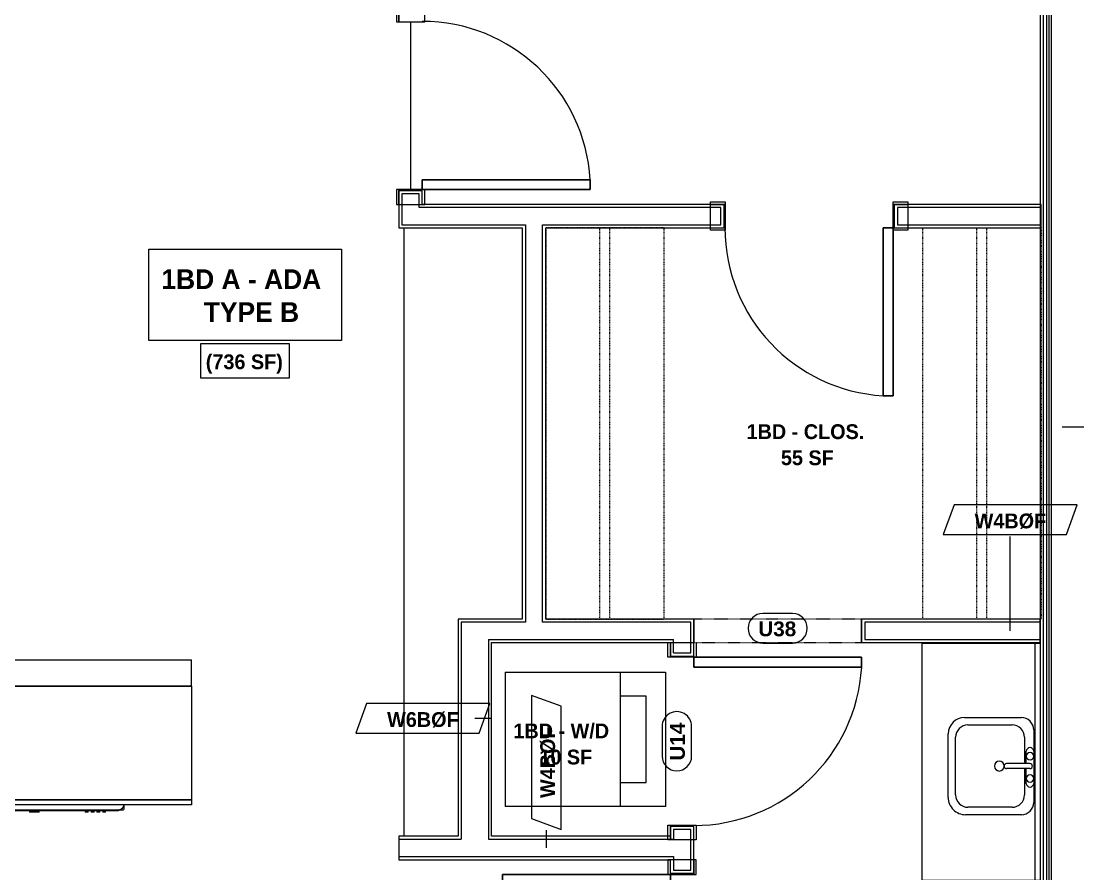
# Model space of a CAD drawing. Header units: inches. Extents: x -4058 to -1781, y 9814 to 12264.
# Drawn here: x -3127.2 to -2913.1, y 10538.3 to 10711 of the extents above; entities that cross this region are included whole.
import ezdxf

# ---------------------------------------------------------------- set-up
doc = ezdxf.new("R2010")
doc.units = ezdxf.units.IN
doc.header["$MEASUREMENT"] = 0
doc.linetypes.add('Dash', pattern=[0.25, 0.125, -0.125])
doc.linetypes.add('Overhead', pattern=[0.15625, 0.09375, -0.0625])
for name, color, linetype, lineweight in [('0-1', 7, 'Continuous', 5), ('A-AREA-IDEN', 2, 'Continuous', 9), ('A-DETL-GENF-3', 92, 'Overhead', 9), ('A-DETL-MEDM', 33, 'Continuous', 30), ('A-DOOR-3', 31, 'Continuous', 9), ('A-DOOR-4', 31, 'Continuous', 30), ('A-DOOR-IDEN', 31, 'Continuous', 9), ('A-FLOR-2', 192, 'Continuous', 9), ('A-WALL', 113, 'Continuous', 18), ('A-WALL-2', 250, 'Continuous', 18), ('A-WALL-3', 113, 'Continuous', 9), ('A-WALL-IDEN', 211, 'Continuous', 9), ('I-WALL-1', 7, 'Continuous', 9), ('P-SANR-FIXT', 6, 'Continuous', 9), ('Q-CASE', 31, 'Continuous', 9), ('Q-CASE-HDLN', 31, 'Dash', 9), ('Q-SPCQ', 91, 'Continuous', 9)]:
    doc.layers.add(name, color=color, linetype=linetype, lineweight=lineweight)
doc.styles.add('Arial_B', font='arialbd.ttf', dxfattribs={"height": 3})
doc.styles.add('Century Gothic_B', font='GOTHICB.TTF', dxfattribs={"height": 3})
doc.styles.add('Century Gothic_B_1', font='GOTHICB.TTF', dxfattribs={"height": 4})

# ---------------------------------------------------------------- blocks, each defined once
blk = doc.blocks.new('CTR - 1st Phase - Common Walls_rvt-1-UNITS PLANS - 3RD FLOOR')
at = {"layer": 'A-WALL-2'}
for p, q in [((-2920.14, 10843.14), (-2920.14, 10458.16)), ((-2919.51, 10843.14), (-2919.51, 10458.16)), ((-2919.01, 10843.14), (-2919.01, 10458.16)), ((-2918.51, 10843.14), (-2918.51, 10458.16))]:
    blk.add_line(p, q, dxfattribs=at)
at = {"layer": 'I-WALL-1'}
blk.add_line((-2920.76, 10843.14), (-2920.76, 10496.66), dxfattribs=at)
blk = doc.blocks.new('OD_CW_Base Cabinet - OD_CW_Base Cabinet-V11-UNITS PLANS - 3RD FLOOR')
at = {"layer": 'Q-CASE'}
for p, q in [((0.74, 0), (107.93, 0)), ((0.74, -24), (0.74, 0)), ((107.93, -24), (0.74, -24))]:
    blk.add_line(p, q, dxfattribs=at)
blk = doc.blocks.new('SWING - SINGLE - FLUSH - SWING - FLUSH - 2-10 x 6-8 - PRIVACY-4346067-UNITS PLANS - 3RD FLOOR')
at = {"layer": 'A-DOOR-3'}
for p, q in [((-17, 2.87), (-20, 2.87)), ((-20, 2.87), (-20, -2.38)), ((-17, -2.38), (-17, 2.87)), ((20, 2.87), (17, 2.87)), ((17, 2.87), (17, -2.38)), ((20, -2.38), (20, 2.87)), ((-20, -2.38), (-17, -2.38)), ((-17, -2.38), (-20, -2.38)), ((-20, -2.38), (-20, -2.88)), ((-20, -2.88), (-17, -2.88)), ((-17, -2.88), (-17, -2.38)), ((17, -2.38), (20, -2.38)), ((20, -2.38), (17, -2.38)), ((17, -2.38), (17, -2.88)), ((17, -2.88), (20, -2.88)), ((20, -2.88), (20, -2.38))]:
    blk.add_line(p, q, dxfattribs=at)
blk.add_arc((17, 2.37), 34.07, 93.3657, 180, dxfattribs=at)
at = {"layer": 'A-DOOR-4'}
for p, q in [((15, 2.37), (15, 36.38)), ((17, 36.38), (15, 36.38)), ((17, 2.37), (17, 36.38)), ((17, 2.37), (15, 2.37))]:
    blk.add_line(p, q, dxfattribs=at)
blk = doc.blocks.new('OD_CW_Closet - OD_CW_Closet-3890322-UNITS PLANS - 3RD FLOOR')
at = {"layer": 'Q-CASE-HDLN'}
for p, q in [((0.74, -24), (0.74, 0)), ((0.74, 0), (79.99, 0)), ((79.99, 0), (79.99, -24)), ((0.74, -11), (79.99, -11)), ((0.74, -13), (79.99, -13)), ((79.99, -24), (0.74, -24))]:
    blk.add_line(p, q, dxfattribs=at)
blk = doc.blocks.new('SWING - SINGLE - FLUSH - SWING - FLUSH - 2-10 x 6-8 - PRIVACY-4346070-UNITS PLANS - 3RD FLOOR')
at = {"layer": 'A-DOOR-3'}
for p, q in [((-20, 2.37), (-20, 2.87)), ((-20, 2.87), (-17, 2.87)), ((-20, 2.37), (-17, 2.37)), ((-20, -2.88), (-20, 2.37)), ((-17, 2.37), (-20, 2.37)), ((-17, 2.87), (-17, 2.37)), ((-17, 2.37), (-17, -2.88)), ((17, 2.37), (17, 2.87)), ((17, 2.87), (20, 2.87)), ((17, 2.37), (20, 2.37)), ((17, -2.88), (17, 2.37)), ((20, 2.37), (17, 2.37)), ((20, 2.87), (20, 2.37)), ((20, 2.37), (20, -2.88)), ((-17, -2.88), (-20, -2.88)), ((20, -2.88), (17, -2.88))]:
    blk.add_line(p, q, dxfattribs=at)
blk.add_arc((17, -2.38), 34.07, 180, 266.6343, dxfattribs=at)
at = {"layer": 'A-DOOR-4'}
for p, q in [((15, -2.38), (15, -36.38)), ((17, -2.38), (15, -2.38)), ((17, -2.38), (17, -36.38)), ((17, -36.38), (15, -36.38))]:
    blk.add_line(p, q, dxfattribs=at)
blk = doc.blocks.new('Stacked Washer and Dryer - 26_x25_ - Private-3627842-UNITS PLANS - 3RD FLOOR')
at = {"layer": 'P-SANR-FIXT'}
for p, q in [((0, 13.625), (32.4375, 13.625)), ((0, 13.625), (0, -13.625)), ((23.34375, -13.625), (23.34375, 13.625)), ((32.4375, 13.625), (32.4375, -13.625)), ((28.53125, 8.75), (23.34375, 8.75)), ((28.53125, -8.75), (28.53125, 8.75)), ((23.34375, -8.75), (28.53125, -8.75)), ((32.4375, -13.625), (0, -13.625))]:
    blk.add_line(p, q, dxfattribs=at)
blk = doc.blocks.new('Door-Opening - CLEAR OPENING - 34_ x 80_-3928388-UNITS PLANS - 3RD FLOOR')
at = {"layer": 'A-DETL-GENF-3'}
for p, q in [((16.68, 2.37), (-17.32, 2.37)), ((-17.32, -2.38), (16.68, -2.38))]:
    blk.add_line(p, q, dxfattribs=at)
at = {"layer": 'A-DETL-MEDM'}
for p, q in [((-17.32, 2.37), (-17.32, -2.38)), ((16.68, -2.38), (16.68, 2.37))]:
    blk.add_line(p, q, dxfattribs=at)
blk = doc.blocks.new('M_Sink Vanity-Square - 500 x 440mm-1372835-UNITS PLANS - 3RD FLOOR')
at = {"layer": 'P-SANR-FIXT'}
for p, q in [((-5.72, 10.23), (7.14, 10.23)), ((-5.22, 8.73), (6.46, 8.73)), ((-9.22, -4.59), (-9.22, 6.73)), ((10.46, 6.91), (10.46, -4.59)), ((-7.72, -2.72), (-7.72, 6.23)), ((8.96, 6.23), (8.96, -2.72)), ((0.12, -6.33), (0.12, -1.59)), ((1.12, -6.33), (1.12, -1.59)), ((0.12, -5.22), (-5.22, -5.22)), ((-2.88, -5.59), (0.12, -5.59)), ((6.46, -5.22), (1.12, -5.22)), ((1.12, -5.59), (3.62, -5.59)), ((7.96, -7.09), (-6.72, -7.09)), ((3.62, -7.09), (-2.88, -7.09))]:
    blk.add_line(p, q, dxfattribs=at)
for centre, radius, start, end in [((-5.72, 6.73), 3.5, 90, 180), ((-5.22, 6.23), 2.5, 90, 180), ((6.46, 6.23), 2.5, 360, 90), ((7.14, 6.91), 3.32, 360, 90), ((0.62, -0.13), 1, 360, 180), ((0.62, -0.13), 1, 180, 0), ((0.62, -1.59), 0.5, 360, 180), ((-5.22, -2.72), 2.5, 180, 270), ((6.46, -2.72), 2.5, 270, 360), ((-6.72, -4.59), 2.5, 180, 270), ((-2.88, -6.34), 0.75, 90, 270), ((-1.88, -6.34), 0.75, 360, 180), ((-1.88, -6.34), 0.75, 180, 0), ((0.62, -6.33), 0.5, 180, 0), ((2.62, -6.34), 0.75, 0, 180), ((2.62, -6.34), 0.75, 180, 0), ((3.62, -6.34), 0.75, 270, 90), ((7.96, -4.59), 2.5, 270, 0)]:
    blk.add_arc(centre, radius, start, end, dxfattribs=at)
blk = doc.blocks.new('Bath Vanity - Bath Vanity 48_-3150017-UNITS PLANS - 3RD FLOOR')
at = {"layer": 'Q-CASE'}
for p, q in [((24.74, 24), (-23.26, 24)), ((-23.26, 24), (-23.26, 1)), ((24.74, 1), (24.74, 24))]:
    blk.add_line(p, q, dxfattribs=at)
blk = doc.blocks.new('BATHROOM MIRROR - BATHROOM MIRROR 48_-3123886-UNITS PLANS - 3RD FLOOR')
at = {"layer": 'Q-CASE'}
for p, q in [((-23.26, -23), (24.74, -23)), ((-23.26, -23), (-23.26, -24)), ((24.74, -24), (24.74, -23)), ((24.74, -24), (-23.26, -24))]:
    blk.add_line(p, q, dxfattribs=at)
blk = doc.blocks.new('SWING - SINGLE - FLUSH - SWING - FLUSH - 2-10 x 6-8 - PASSAGE-4346082-UNITS PLANS - 3RD FLOOR')
at = {"layer": 'A-DOOR-3'}
for p, q in [((-20, 2.37), (-20, 2.87)), ((-20, 2.87), (-17, 2.87)), ((-20, 2.37), (-17, 2.37)), ((-20, -2.88), (-20, 2.37)), ((-17, 2.37), (-20, 2.37)), ((-17, 2.87), (-17, 2.37)), ((-17, 2.37), (-17, -2.88)), ((17, 2.37), (17, 2.87)), ((17, 2.87), (20, 2.87)), ((17, 2.37), (20, 2.37)), ((17, -2.88), (17, 2.37)), ((20, 2.37), (17, 2.37)), ((20, 2.87), (20, 2.37)), ((20, 2.37), (20, -2.38)), ((-17, -2.88), (-20, -2.88)), ((20, -2.88), (17, -2.88))]:
    blk.add_line(p, q, dxfattribs=at)
blk.add_arc((17, -2.38), 34.07, 180, 266.6343, dxfattribs=at)
at = {"layer": 'A-DOOR-4'}
for p, q in [((15, -2.38), (15, -36.38)), ((17, -2.38), (15, -2.38)), ((17, -2.38), (17, -36.38)), ((17, -36.38), (15, -36.38))]:
    blk.add_line(p, q, dxfattribs=at)
blk = doc.blocks.new('OD_CW_Closet - OD_CW_Closet-3890321-UNITS PLANS - 3RD FLOOR')
at = {"layer": 'Q-CASE-HDLN'}
for p, q in [((79.99, 24), (0.74, 24)), ((0.74, 24), (0.74, 0)), ((79.99, 0), (79.99, 24)), ((0.74, 13), (79.99, 13)), ((0.74, 11), (79.99, 11)), ((0.74, 0), (79.99, 0))]:
    blk.add_line(p, q, dxfattribs=at)
blk = doc.blocks.new('Casework 11 - Casework 1-4240699-UNITS PLANS - 3RD FLOOR')
at = {"layer": 'Q-CASE'}
blk.add_line((-3049.7, 10669.16), (-3049.7, 10545.91), dxfattribs=at)
blk = doc.blocks.new('Dishwasher_15404 - 34_ counter-547918-UNITS PLANS - 3RD FLOOR')
at = {"layer": 'Q-SPCQ'}
for p, q in [((23.68, 24), (22.88, 24)), ((23.87, 22.93), (23.87, 23.8)), ((23.87, 0.2), (23.87, 22.93)), ((23.87, 22.91), (24.12, 22.91)), ((24.12, 22.91), (24.12, 1.09)), ((24.37, 20.28), (24.12, 20.28)), ((24.12, 19.69), (24.37, 19.69)), ((24.37, 20.28), (24.37, 19.69)), ((24.37, 19.1), (24.12, 19.1)), ((24.12, 18.51), (24.37, 18.51)), ((24.37, 17.92), (24.12, 17.92)), ((24.12, 17.33), (24.37, 17.33)), ((24.37, 19.1), (24.37, 18.51)), ((24.37, 17.92), (24.37, 17.33)), ((24.37, 16.74), (24.12, 16.74)), ((24.12, 16.15), (24.37, 16.15)), ((24.37, 16.74), (24.37, 16.15)), ((24.37, 6.79), (24.12, 6.79)), ((24.37, 6.79), (24.37, 5.81)), ((24.12, 4.82), (24.37, 4.82)), ((24.37, 5.81), (24.37, 4.82)), ((23.87, 1.09), (24.12, 1.09)), ((22.88, 0), (23.68, 0))]:
    blk.add_line(p, q, dxfattribs=at)
for centre, radius, start, end in [((22.8, 22.93), 1.07, 360, 86.115), ((23.68, 23.8), 0.197, 0, 90), ((23.68, 0.2), 0.197, 270, 360), ((23.68, 0.2), 0.197, 285, 345)]:
    blk.add_arc(centre, radius, start, end, dxfattribs=at)
blk = doc.blocks.new('Wall Tag - Arch Wall-3956453-UNITS PLANS - 3RD FLOOR')
at = {"layer": 'A-WALL-IDEN'}
for p, q in [((-0.3561, 0.0937), (-0.4244, -0.0937)), ((0.4244, 0.0937), (-0.3561, 0.0937)), ((0.3561, -0.0937), (0.4244, 0.0937)), ((-0.4244, -0.0937), (0.3561, -0.0937))]:
    blk.add_line(p, q, dxfattribs=at)
blk = doc.blocks.new('Door Tag - Type Mark-2601225-UNITS PLANS - 3RD FLOOR')
at = {"layer": 'A-DOOR-IDEN'}
for p, q in [((0.09375, 0.09375), (-0.09375, 0.09375)), ((-0.09375, -0.09375), (0.09375, -0.09375))]:
    blk.add_line(p, q, dxfattribs=at)
for centre, start, end in [((-0.09375, 0), 90, 270), ((0.09375, 0), 270, 90)]:
    blk.add_arc(centre, 0.09375, start, end, dxfattribs=at)

msp = doc.modelspace()

# ---------------------------------------------------------------- linework, layer by layer
at = {"layer": 'A-AREA-IDEN', "flags": 128}
for points in [[(-3101.38, 10664.82), (-3062.34, 10664.82), (-3062.34, 10646.37), (-3101.38, 10646.37)], [(-3090.82, 10645.7), (-3072.9, 10645.7), (-3072.9, 10638.69), (-3090.82, 10638.69)]]:
    msp.add_lwpolyline(points, close=True, dxfattribs=at)
at = {"layer": 'A-FLOR-2'}
msp.add_line((-3048.32, 10710.91), (-3048.32, 10676.91), dxfattribs=at)
at = {"layer": 'A-WALL'}
for p, q in [((-3046.57, 10676.04), (-3050.07, 10676.04)), ((-3050.07, 10676.04), (-3050.07, 10669.79)), ((-3046.57, 10673.29), (-3046.57, 10676.04)), ((-2985.44, 10673.29), (-3046.57, 10673.29)), ((-2985.44, 10669.79), (-2985.44, 10673.29)), ((-2920.57, 10673.29), (-2949.69, 10673.29)), ((-2949.69, 10673.29), (-2949.69, 10669.79)), ((-3050.07, 10669.79), (-3025.07, 10669.79)), ((-3025.07, 10669.79), (-3025.07, 10589.29)), ((-3021.57, 10669.79), (-2985.44, 10669.79)), ((-3021.57, 10589.29), (-3021.57, 10669.79)), ((-2949.69, 10669.79), (-2920.57, 10669.79)), ((-3025.07, 10589.29), (-3038.07, 10589.29)), ((-3038.07, 10589.29), (-3038.07, 10545.29)), ((-2991.57, 10589.29), (-3021.57, 10589.29)), ((-2991.57, 10583.04), (-2991.57, 10589.29)), ((-2920.76, 10589.29), (-2956.32, 10589.29)), ((-2956.32, 10589.29), (-2956.32, 10585.79)), ((-3032.57, 10585.79), (-2995.07, 10585.79)), ((-3032.57, 10585.79), (-3032.57, 10545.29)), ((-2995.07, 10583.04), (-2995.07, 10585.79)), ((-2956.32, 10585.79), (-2920.76, 10585.79)), ((-2995.07, 10583.04), (-2991.57, 10583.04)), ((-2995.07, 10547.29), (-2995.07, 10545.29)), ((-2991.57, 10547.29), (-2995.07, 10547.29)), ((-2991.57, 10539.04), (-2991.57, 10547.29)), ((-3050.7, 10545.29), (-3038.07, 10545.29)), ((-3032.57, 10545.29), (-2995.07, 10545.29)), ((-3050.7, 10541.79), (-2995.07, 10541.79)), ((-2995.07, 10541.79), (-2995.07, 10539.04)), ((-2995.07, 10539.04), (-2991.57, 10539.04))]:
    msp.add_line(p, q, dxfattribs=at)
at = {"layer": 'A-WALL-3'}
for p, q in [((-3050.7, 10676.66), (-3050.7, 10669.16)), ((-3045.95, 10676.66), (-3050.7, 10676.66)), ((-3045.95, 10673.91), (-3045.95, 10676.66)), ((-2984.82, 10673.91), (-3045.95, 10673.91)), ((-2984.82, 10669.16), (-2984.82, 10673.91)), ((-2920.57, 10673.91), (-2950.32, 10673.91)), ((-2950.32, 10673.91), (-2950.32, 10669.16)), ((-2920.57, 10669.16), (-2920.57, 10673.91)), ((-3050.7, 10669.16), (-3025.7, 10669.16)), ((-3025.7, 10669.16), (-3025.7, 10589.91)), ((-3020.95, 10669.16), (-2984.82, 10669.16)), ((-3020.95, 10589.91), (-3020.95, 10669.16)), ((-2950.32, 10669.16), (-2920.57, 10669.16)), ((-3025.7, 10589.91), (-3038.7, 10589.91)), ((-3038.7, 10589.91), (-3038.7, 10545.91)), ((-2990.95, 10589.91), (-3020.95, 10589.91)), ((-2920.76, 10589.91), (-2956.95, 10589.91)), ((-2920.76, 10585.16), (-2920.76, 10589.91)), ((-3031.95, 10585.16), (-2995.7, 10585.16)), ((-3031.95, 10545.91), (-3031.95, 10585.16)), ((-2995.7, 10585.16), (-2995.7, 10582.41)), ((-2990.95, 10582.41), (-2990.95, 10585.16)), ((-2956.95, 10585.16), (-2920.76, 10585.16)), ((-3199.89, 10581.66), (-3092.7, 10581.66)), ((-3092.7, 10576.29), (-3092.7, 10581.66)), ((-2995.7, 10582.41), (-2990.95, 10582.41)), ((-3092.7, 10576.29), (-3199.89, 10576.29)), ((-2990.95, 10547.91), (-2995.7, 10547.91)), ((-2995.7, 10547.91), (-2995.7, 10545.91)), ((-2990.95, 10538.41), (-2990.95, 10547.91)), ((-3038.7, 10545.91), (-3050.7, 10545.91)), ((-3050.7, 10545.91), (-3050.7, 10541.16)), ((-2995.7, 10545.91), (-3031.95, 10545.91)), ((-3050.7, 10541.16), (-2995.7, 10541.16)), ((-2995.7, 10541.16), (-2995.7, 10538.41)), ((-2995.7, 10538.41), (-2990.95, 10538.41))]:
    msp.add_line(p, q, dxfattribs=at)
at = {"layer": 'A-WALL-IDEN'}
for p, q in [((-2916.32, 10628.87), (-2905.48, 10628.87)), ((-2926.82, 10587.54), (-2926.82, 10606.63)), ((-3035.32, 10569.81), (-3032.13, 10569.81)), ((-3020.8, 10543.54), (-3020.8, 10547.14))]:
    msp.add_line(p, q, dxfattribs=at)
at = {"layer": 'Q-CASE'}
for p, q in [((-3199.89, 10576.29), (-3092.7, 10576.29)), ((-3092.7, 10576.29), (-3092.7, 10553.29)), ((-3092.7, 10553.29), (-3199.89, 10553.29)), ((-3199.89, 10553.29), (-3092.7, 10553.29)), ((-3092.7, 10552.29), (-3199.89, 10552.29)), ((-3092.7, 10553.29), (-3092.7, 10552.29))]:
    msp.add_line(p, q, dxfattribs=at)

# ---------------------------------------------------------------- block references
at = {"layer": '0-1'}
msp.add_blockref('CTR - 1st Phase - Common Walls_rvt-1-UNITS PLANS - 3RD FLOOR', (0, 0), dxfattribs=at)
at = {"layer": 'A-DOOR-3'}
for name, p, rotation in [('SWING - SINGLE - FLUSH - SWING - FLUSH - 2-10 x 6-8 - PRIVACY-4346067-UNITS PLANS - 3RD FLOOR', (-3048.32, 10693.91), 270.0000000000479), ('Door-Opening - CLEAR OPENING - 34_ x 80_-3928388-UNITS PLANS - 3RD FLOOR', (-2974.27, 10587.54), 180), ('SWING - SINGLE - FLUSH - SWING - FLUSH - 2-10 x 6-8 - PASSAGE-4346082-UNITS PLANS - 3RD FLOOR', (-2993.32, 10565.16), 89.99999999998587), ('SWING - SINGLE - FLUSH - SWING - FLUSH - 2-10 x 6-8 - PRIVACY-4346067-UNITS PLANS - 3RD FLOOR', (-2993.32, 10521.16), 89.9999999999855)]:
    msp.add_blockref(name, p, dxfattribs=dict(at, rotation=rotation))
msp.add_blockref('SWING - SINGLE - FLUSH - SWING - FLUSH - 2-10 x 6-8 - PRIVACY-4346070-UNITS PLANS - 3RD FLOOR', (-2967.57, 10671.54), dxfattribs=at)
at = {"layer": 'A-DOOR-IDEN', "xscale": 31.99999999999999, "yscale": 31.99999999999999, "zscale": 31.99999999999999}
msp.add_blockref('Door Tag - Type Mark-2601225-UNITS PLANS - 3RD FLOOR', (-2973.95, 10588.04), dxfattribs=at)
at = {"layer": 'A-DOOR-IDEN', "xscale": 31.99999999999999, "yscale": 31.99999999999999, "zscale": 31.99999999999999, "rotation": 89.99999999999955}
msp.add_blockref('Door Tag - Type Mark-2601225-UNITS PLANS - 3RD FLOOR', (-2994.38, 10565.16), dxfattribs=at)
at = {"layer": 'A-WALL-IDEN', "xscale": 31.99999999999999, "yscale": 31.99999999999999, "zscale": 31.99999999999999}
for p in [(-2926.82, 10610.05), (-3045.86, 10569.81)]:
    msp.add_blockref('Wall Tag - Arch Wall-3956453-UNITS PLANS - 3RD FLOOR', p, dxfattribs=at)
at = {"layer": 'A-WALL-IDEN', "xscale": 31.99999999999999, "yscale": 31.99999999999999, "zscale": 31.99999999999999, "rotation": 89.99999999999955}
msp.add_blockref('Wall Tag - Arch Wall-3956453-UNITS PLANS - 3RD FLOOR', (-3020.8, 10560.87), dxfattribs=at)
at = {"layer": 'P-SANR-FIXT'}
msp.add_blockref('Stacked Washer and Dryer - 26_x25_ - Private-3627842-UNITS PLANS - 3RD FLOOR', (-3029.14, 10565.54), dxfattribs=at)
at = {"layer": 'P-SANR-FIXT', "rotation": 90.00000000012588}
msp.add_blockref('M_Sink Vanity-Square - 500 x 440mm-1372835-UNITS PLANS - 3RD FLOOR', (-2929.16, 10559.5), dxfattribs=at)
at = {"layer": 'Q-CASE'}
msp.add_blockref('Casework 11 - Casework 1-4240699-UNITS PLANS - 3RD FLOOR', (0, 0), dxfattribs=at)
for name, p, rotation in [('OD_CW_Closet - OD_CW_Closet-3890321-UNITS PLANS - 3RD FLOOR', (-2996.95, 10589.18), 90.00000000002), ('OD_CW_Closet - OD_CW_Closet-3890322-UNITS PLANS - 3RD FLOOR', (-2944.57, 10589.18), 89.99999999997992), ('Bath Vanity - Bath Vanity 48_-3150017-UNITS PLANS - 3RD FLOOR', (-2920.76, 10560.24), 90.0000000001117), ('BATHROOM MIRROR - BATHROOM MIRROR 48_-3123886-UNITS PLANS - 3RD FLOOR', (-2944.77, 10560.24), 90.00000000018638), ('OD_CW_Base Cabinet - OD_CW_Base Cabinet-V11-UNITS PLANS - 3RD FLOOR', (-3091.96, 10552.29), 180)]:
    msp.add_blockref(name, p, dxfattribs=dict(at, rotation=rotation))
at = {"layer": 'Q-SPCQ', "rotation": 270.000000000001}
msp.add_blockref('Dishwasher_15404 - 34_ counter-547918-UNITS PLANS - 3RD FLOOR', (-3130.39, 10575.16), dxfattribs=at)

# ---------------------------------------------------------------- texts
at = {"layer": 'A-AREA-IDEN', "attachment_point": 1}
for s, insert, char_height, width, style in [('1BD A - ADA', (-3098.82, 10660.76), 4, 41.006, 'Century Gothic_B_1'), ('TYPE B', (-3090.23, 10654.09), 4, 20.301, 'Century Gothic_B_1'), ('(736 SF)', (-3089.82, 10643.53), 3, 19.19, 'Century Gothic_B'), ('1BD - CLOS.', (-2980.25, 10629.37), 3, 29.29, 'Century Gothic_B'), ('55 SF', (-2973.29, 10624.08), 3, 12.423, 'Century Gothic_B'), ('1BD - W/D', (-3027.49, 10568.75), 3, 25.149, 'Century Gothic_B'), ('10 SF', (-3022.24, 10563.45), 3, 12.423, 'Century Gothic_B')]:
    msp.add_mtext(s, dxfattribs=dict(at, insert=insert, char_height=char_height, width=width, style=style))
at = {"layer": 'A-DOOR-IDEN', "insert": (-2977.88, 10589.42), "char_height": 3, "width": 9.393, "attachment_point": 1, "style": 'Arial_B'}
msp.add_mtext('U38', dxfattribs=at)
at = {"layer": 'A-DOOR-IDEN', "insert": (-2995.76, 10561.23), "char_height": 3, "width": 9.393, "attachment_point": 1, "rotation": 90, "style": 'Arial_B'}
msp.add_mtext('U14', dxfattribs=at)
at = {"layer": 'A-WALL-IDEN', "char_height": 3, "width": 17.372, "attachment_point": 1, "style": 'Century Gothic_B'}
for s, insert in [('W4BØF', (-2934.04, 10611.29)), ('W6BØF', (-3053.08, 10571.05))]:
    msp.add_mtext(s, dxfattribs=dict(at, insert=insert))
at = {"layer": 'A-WALL-IDEN', "insert": (-3022.05, 10553.66), "char_height": 3, "width": 17.372, "attachment_point": 1, "rotation": 90, "style": 'Century Gothic_B'}
msp.add_mtext('W4BØF', dxfattribs=at)

doc.saveas('drawing.dxf')
